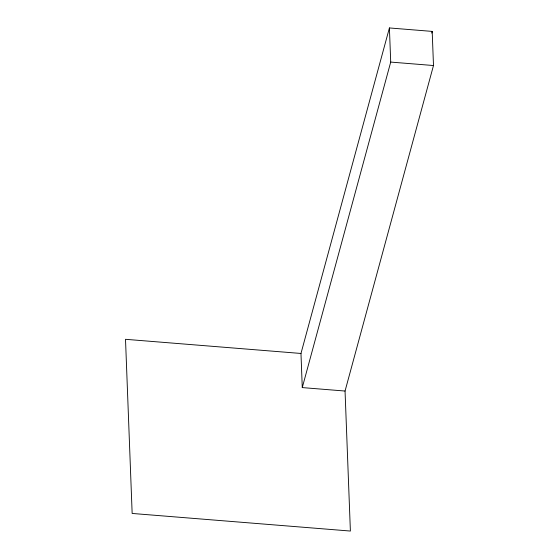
<?xml version="1.0" encoding="UTF-8"?>
<svg xmlns="http://www.w3.org/2000/svg" width="559" height="559" viewBox="0 0 559 559"><rect width="100%" height="100%" fill="white"/><g stroke="black" fill="none" stroke-linecap="round" stroke-linejoin="round"><path stroke-width="0.84" d="M300.973 353.463L389.413 27.95L432.191 31.402L433.491 65.529L345.05 391.041L350.388 531.05L132.155 513.448L125.509 339.306L300.973 353.463L302.272 387.59L345.05 391.041M302.272 387.59L390.713 62.084L389.413 27.95M431.73 33.079L432.191 31.402M390.713 62.084L433.491 65.529"/></g></svg>
